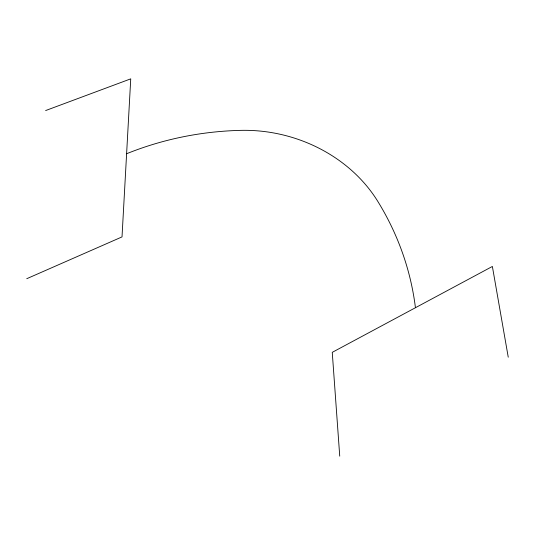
<?xml version="1.0" encoding="UTF-8"?>
<svg xmlns="http://www.w3.org/2000/svg" width="535" height="535" viewBox="0 0 535 535"><rect width="100%" height="100%" fill="white"/><g stroke="black" fill="none" stroke-linecap="round" stroke-linejoin="round"><path stroke-width="0.8" d="M26.75 278.708L122.02 236.905L130.741 78.846L45.622 110.558M508.25 357.199L492.374 266.457L332.255 352.344L339.738 456.154M415.441 307.719A325.561 290.645 -6.1 0 0 377.723 201.267A142.129 122.127 14.2 0 0 240.797 130.366A332.917 313.028 30.1 0 0 126.608 153.739"/></g></svg>
